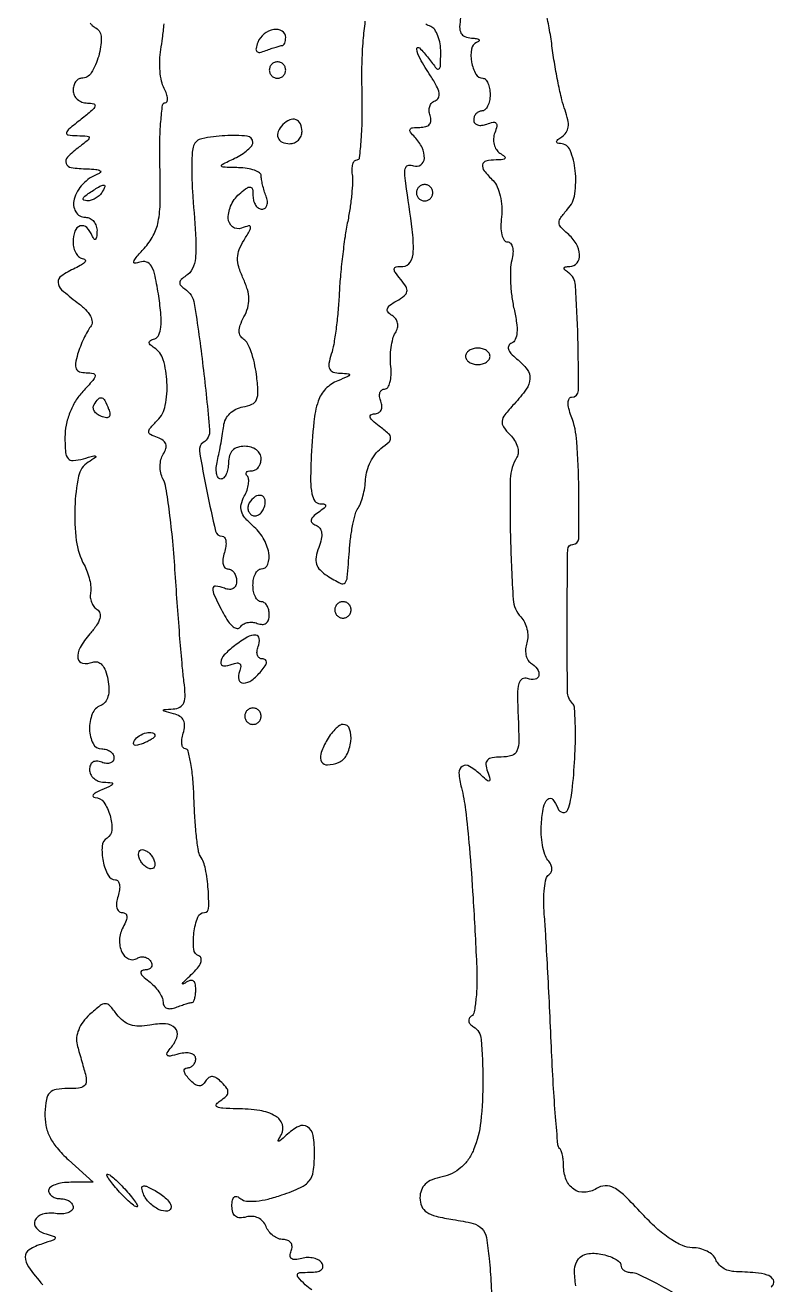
# Model space of a CAD drawing. Extents: x 254 to 922, y 86 to 1093.
# Drawn here: x 279.1 to 370.7, y 473.5 to 627.5 of the extents above; entities that cross this region are included whole.
import ezdxf

# ---------------------------------------------------------------- set-up
doc = ezdxf.new("R2010")
doc.units = 0

msp = doc.modelspace()

# ---------------------------------------------------------------- linework, layer by layer
for points in [[(332.414222, 628.5, 0.035132), (332.280687, 627.28146, 0.128405), (332.446265, 626.528648, 0.180521), (332.915662, 626.098588, 0.085183), (333.730443, 625.921053, -0.024665), (334.350504, 625.862654, -0.145006), (334.644189, 625.727527, -0.446207), (334.646258, 625.557558, -0.088848), (334.356158, 625.373105, 0.262561), (333.725357, 624.573861, 0.081881), (333.739268, 622.989168, 0.082907), (334.259749, 621.506532, 0.273464), (335.116631, 621, -0.2107), (335.454424, 620.851041, -0.081235), (335.74051, 620.4125, -0.061847), (335.935204, 619.765695, -0.042236), (336, 619, -0.048028), (335.926307, 618.234582, -0.068025), (335.70625, 617.5875, -0.088204), (335.381882, 617.151477, -0.191087), (335, 617, 0.109914), (334.618501, 616.91511, 0.099889), (334.29375, 616.674822, 0.095054), (334.075946, 616.315658, 0.089132), (334, 615.893011, 0.171902), (334.13106, 615.523069, 0.149958), (334.473331, 615.292835, 0.105724), (334.994557, 615.249063, 0.059953), (335.611341, 615.404352, -0.038267), (336.372274, 615.63135, -0.267774), (336.727194, 615.517715, -0.247172), (336.824318, 615.142109, -0.033716), (336.577471, 614.34129, 0.077489), (336.425476, 613.634209, 0.077044), (336.495449, 612.912945, 0.081902), (336.771482, 612.284624, 0.107412), (337.21613, 611.845262, -0.028537), (337.774783, 611.444347, -0.365879), (337.819828, 611.209828, -0.249276), (337.574971, 611.05272, -0.018284), (336.75, 611.015313, 0.051), (335.503315, 610.876785, 0.312428), (335.084408, 610.429441, 0.208697), (335.281342, 609.702466, 0.027348), (336.375058, 608.482085, -0.095098), (336.882912, 607.73298, -0.044998), (337.247282, 606.619339, -0.041987), (337.431419, 605.33452, -0.043611), (337.394587, 604.053513, 0.031228), (337.330049, 602.847791, 0.056746), (337.450332, 601.869441, 0.082877), (337.725262, 601.221119, 0.256498), (338.127937, 601, -0.216605), (338.511537, 600.82564, -0.122499), (338.749018, 600.362464, -0.078321), (338.802161, 599.642367, -0.040559), (338.654733, 598.75, 0.05217), (338.496192, 597.629505, 0.020667), (338.503998, 596.072552, 0.020186), (338.651259, 594.378445, 0.023859), (338.930897, 592.794857, -0.019819), (339.244829, 591.097246, -0.053521), (339.289245, 589.873753, -0.086276), (339.086036, 589.053244, -0.190801), (338.634572, 588.607679, 0.16107), (338.284915, 588.300293, 0.213851), (338.239448, 587.884414, 0.11086), (338.555282, 587.349402, 0.033506), (339.25, 586.702579, -0.056331), (340.528776, 585.398308, -0.181455), (340.886445, 584.258167, -0.143523), (340.436834, 582.987616, -0.031212), (338.945383, 581.17175, 0.019034), (337.797359, 579.841394, 0.136949), (337.469229, 579.068942, 0.188422), (337.643938, 578.364147, 0.042509), (338.454574, 577.402569, -0.057704), (338.997457, 576.717497, -0.065632), (339.341584, 575.954624, -0.075647), (339.444488, 575.233175, -0.139644), (339.278195, 574.66938, 0.137009), (338.478233, 572.008004, 0.011222), (338.498575, 564.676847, 0.009831), (338.830584, 557.28409, 0.176534), (339.770676, 555.144628, -0.078236), (340.224275, 554.49191, -0.056752), (340.518037, 553.65557, -0.056601), (340.616819, 552.771862, -0.076541), (340.493266, 551.978785, 0.058849), (340.351087, 551.238576, 0.065071), (340.393139, 550.511207, 0.074087), (340.604234, 549.90602, 0.134224), (340.959323, 549.52514, -0.093599), (341.780773, 548.774736, -0.210655), (341.968096, 547.969896, -0.312822), (341.503986, 547.512717, -0.135299), (340.596208, 547.601455, 0.227825), (339.942732, 547.548015, 0.199994), (339.527137, 546.99724, 0.064337), (339.363046, 545.671429, 0.010429), (339.431255, 543.07007, -0.009529), (339.51714, 540.00531, -0.099251), (339.281803, 538.774299, -0.224992), (338.646704, 538.192723, -0.074845), (337.366431, 538, 0.036368), (336.253863, 537.918969, 0.166016), (335.685176, 537.626913, 0.215269), (335.497426, 537.101604, 0.064475), (335.678563, 536.25, -0.010405), (335.990571, 535.30068, -0.328028), (335.913777, 535.081639, -0.338283), (335.685649, 535.093682, -0.010716), (334.947179, 535.75, 0.0462), (333.504401, 536.859757, 0.285352), (332.609491, 536.866381, 0.280501), (332.19612, 536.063221, 0.045234), (332.492514, 534.25, -0.033811), (332.996908, 531.552336, -0.007762), (333.46771, 526.939946, -0.006572), (333.919219, 520.770365, -0.002993), (334.35504, 512.695757, -0.01525), (334.394541, 510.430654, -0.021949), (334.28041, 508.42885, -0.018725), (334.05844, 506.833971, -0.213531), (333.709978, 506.320757, 0.129359), (333.446166, 506.043155, 0.175846), (333.393426, 505.704543, 0.137141), (333.573638, 505.346408, 0.069722), (333.964666, 505.021838, -0.238855), (334.916634, 503.46319, -0.019331), (335.117925, 498.522077, -0.0259), (334.864717, 493.434632, -0.072924), (333.995603, 489.989386, -0.054979), (333.330718, 488.779652, -0.062317), (332.441517, 487.799662, -0.064133), (331.362428, 487.090565, -0.064058), (330.13846, 486.677692, 0.045749), (328.912424, 486.313388, 0.095468), (328.077335, 485.777386, 0.115185), (327.596608, 485.044364, 0.087999), (327.428571, 484.096996, 0.103327), (327.644433, 483.063597, 0.145716), (328.2478, 482.349056, 0.086983), (329.406345, 481.85015, 0.021001), (331.464286, 481.452003, -0.021636), (333.936114, 480.970524, -0.147913), (334.995156, 480.350952, -0.144064), (335.547558, 479.240472, -0.020177), (335.896555, 476.672864, -0.010272), (336.130096, 473.531335, -0.008747), (336.250283, 470.209636, -0.009007)], [(370.386469, 473.190987, 0.148007), (370.674034, 473.583333, 0.259378), (370.566199, 474.215472, 0.149676), (369.90987, 474.66172, 0.055854), (368.468918, 474.936425, 0.010949), (365.830804, 475.081378, -0.076739), (365.151618, 475.209305, -0.062852), (364.490543, 475.540869, -0.064232), (363.946657, 476.016658, -0.089585), (363.612189, 476.568236, 0.121353), (363.23088, 477.116216, 0.064807), (362.541918, 477.579419, 0.058588), (361.669297, 477.893442, 0.05716), (360.74024, 478, -0.107346), (359.523888, 478.264185, -0.041872), (358.015872, 479.110564, -0.035245), (356.339194, 480.426945, -0.022825), (354.588099, 482.165134, 0.012534), (352.468503, 484.357511, 0.068617), (351.150143, 485.339477, 0.141041), (350.088057, 485.580258, 0.125897), (349.007575, 485.236803, -0.12675), (347.562765, 484.780209, -0.167334), (346.244087, 485.15606, -0.147813), (345.324344, 486.321666, -0.093909), (345, 488.033333, 0.027134), (344.964101, 488.694363, 0.029369), (344.856787, 489.330088, 0.030664), (344.700619, 489.858696, 0.109643), (344.512465, 490.154202, -0.176047), (344.30471, 490.599102, -0.001908), (344.016295, 494.002706, -0.005706), (343.741355, 497.963221, -0.003648), (343.507999, 502.570868, 0.00129), (343.283888, 507.451555, 0.001354), (343.038014, 512.252048, 0.001296), (342.803854, 516.393959, 0.006062), (342.633953, 518.77653, -0.020723), (342.56361, 520.455471, -0.028564), (342.649093, 521.962063, -0.028234), (342.853334, 523.150143, -0.200245), (343.186976, 523.615558, 0.144164), (343.469981, 523.931243, 0.127425), (343.554085, 524.366147, 0.098638), (343.41809, 524.879231, 0.059317), (343.074762, 525.409918, -0.09593), (342.696354, 526.100208, -0.032761), (342.418464, 527.2132, -0.031155), (342.265929, 528.51221, -0.031241), (342.276203, 529.818903, -0.028523), (342.538989, 531.871162, -0.156107), (343.062551, 532.843127, -0.435369), (343.674074, 532.809915, -0.088297), (344.279762, 531.75, 0.277546), (344.915072, 531.229586, 0.361051), (345.531022, 531.605643, 0.055585), (346.044846, 533.918149, 0.013401), (346.36196, 537.834985, 0.00952), (346.445689, 540.230034, 0.013814), (346.420894, 542.345254, 0.009344), (346.319819, 544.084906, 0.179074), (346.096821, 544.569716, -0.19572), (345.479915, 546.033105, -0.003572), (345.434762, 554.624671, -0.002611), (345.496962, 563.371234, -0.410606), (346.133531, 564, 0.40978), (346.845599, 564.701353, 0.006934), (346.853408, 570.739139, 0.013943), (346.617779, 576.559685, 0.073878), (345.936505, 579.667004, -0.028269), (345.635454, 580.61729, -0.066056), (345.547555, 581.356491, -0.120955), (345.668333, 581.821143, -0.275615), (345.968154, 582, 0.411857), (346.802497, 582.827653, 0.008503), (346.744717, 589.280656, 0.009889), (346.451265, 595.692467, 0.230118), (345.572597, 597.234687, -0.032063), (345.145893, 597.569056, -0.275223), (345.076065, 597.790951, -0.304143), (345.237895, 597.941114, -0.036332), (345.75, 597.984687, 0.225874), (346.63782, 598.420739, 0.186634), (346.953492, 599.437837, 0.119071), (346.524526, 600.799879, 0.084182), (345.474772, 602.020938, -0.035501), (344.667182, 602.794214, -0.186801), (344.451003, 603.356933, -0.160151), (344.654473, 603.970583, -0.024453), (345.482349, 604.980496, 0.149069), (346.369664, 606.867207, 0.062568), (346.422594, 609.701729, 0.067925), (345.805673, 612.201644, 0.303758), (344.625, 613.015313, -0.07163), (344.240079, 613.076099, -0.383633), (344.140127, 613.243407, -0.178195), (344.294133, 613.496408, -0.02649), (344.788754, 613.848281, 0.106648), (345.315557, 614.367202, 0.11546), (345.56258, 615.04279, 0.08441), (345.52027, 615.927626, 0.03477), (345.180891, 617.082969, -0.029972), (344.78868, 618.372331, -0.008744), (344.340141, 620.398279, -0.008752), (343.914123, 622.701601, -0.009267), (343.577846, 624.975002, 0.013872), (343.234148, 627.159414, 0.01655), (342.785505, 629.19528, 0.015426)], [(287.102826, 627.733686, 0.08545), (287.341936, 627.468191, 0.025452), (287.788754, 627.151719, -0.25795), (288.444372, 625.953138, -0.068832), (288.125753, 623.721402, -0.068919), (287.213909, 621.662281, -0.259687), (286.024751, 621, 0.144811), (285.633968, 620.884396, 0.099378), (285.301021, 620.559375, 0.083591), (285.076642, 620.073398, 0.066536), (285, 619.5, 0.115458), (285.134316, 618.926085, 0.099097), (285.514063, 618.434093, 0.092097), (286.081682, 618.099813, 0.08416), (286.75, 617.977764, -0.06239), (287.515306, 617.872003, -0.443971), (287.666634, 617.576437, -0.126784), (287.304143, 617.06293, -0.010023), (286, 616, 0.006072), (284.473322, 614.775644, 0.161085), (284.197765, 614.339314, 0.44928), (284.377999, 614.076235, 0.02466), (285.5, 613.990432, -0.010165), (286.737583, 613.931799, -0.343705), (286.943766, 613.747363, -0.274013), (286.836683, 613.45938, -0.00765), (285.75, 612.607954, 0.031352), (284.304832, 611.360787, 0.29635), (284.134666, 610.599523, 0.274726), (284.765896, 610.090865, 0.028347), (286.75, 609.921053, -0.016475), (287.78459, 609.857193, -0.096521), (288.304562, 609.703702, -0.495664), (288.339756, 609.499862, -0.114925), (288, 609.271109, 0.112454), (286.180545, 608.058949, 0.12106), (285.125196, 606.207977, 0.20286), (285.313518, 604.685224, 0.26802), (286.5, 604, -0.117584), (287.065902, 603.865052, -0.105533), (287.536184, 603.485937, -0.097345), (287.837493, 602.918248, -0.084943), (287.921053, 602.25, -0.021021), (287.862835, 601.583427, -0.185333), (287.724694, 601.327933, -0.449116), (287.54862, 601.351958, -0.051902), (287.337719, 601.75, 0.102952), (286.669762, 602.750407, 0.27874), (285.87234, 602.939835, 0.234902), (285.22275, 602.307562, 0.084568), (285, 601, 0.060253), (285.093105, 600.23018, 0.075904), (285.367188, 599.567619, 0.091522), (285.772947, 599.110813, 0.153151), (286.25, 598.93232, -0.236551), (286.486591, 598.79728, -0.337536), (286.471875, 598.565762, -0.080032), (286.038268, 598.203097, -0.021865), (285.25, 597.779505, 0.033136), (283.541565, 596.81123, 0.268566), (283.154068, 596.037261, 0.200109), (283.588852, 595.149855, 0.019027), (285.503816, 593.59441, -0.03299), (286.518159, 592.722419, -0.074448), (287.126828, 591.915308, -0.11528), (287.32209, 591.20417, -0.179604), (287.126205, 590.607061, 0.042367), (286.739811, 590.027126, 0.016327), (286.301075, 589.164262, 0.016028), (285.883731, 588.19261, 0.019045), (285.555001, 587.25, 0.032567), (285.288889, 586.125426, 0.152306), (285.377403, 585.473951, 0.215208), (285.793101, 585.116996, 0.071513), (286.606926, 585, -0.051367), (287.477326, 584.910343, -0.408221), (287.681466, 584.605693, -0.134589), (287.409783, 584.046634, -0.008566), (286.174314, 582.685549, 0.052428), (285.287883, 581.518123, 0.043112), (284.594978, 580.114291, 0.04288), (284.149727, 578.603614, 0.05027), (284, 577.118161, 0.018181), (284.067525, 575.26173, 0.159715), (284.375645, 574.511013, 0.24241), (284.996796, 574.256464, 0.045069), (286.25, 574.480362, -0.003573), (287.528352, 574.820056, -0.224679), (287.75144, 574.777281, -0.521505), (287.748347, 574.637091, -0.006145), (286.840343, 574.048617, 0.205242), (285.665193, 572.342605, 0.039723), (285.210883, 568.540424, 0.041946), (285.391594, 564.465935, 0.091555), (286.34417, 561.5, -0.035342), (286.73466, 560.631913, -0.030924), (287.01951, 559.678153, -0.032191), (287.167875, 558.781832, -0.075774), (287.13301, 558.106479, 0.07812), (287.105617, 557.523017, 0.066169), (287.253206, 556.922923, 0.067967), (287.546237, 556.397854, 0.093387), (287.944646, 556.034211, -0.1919), (288.279814, 555.582192, -0.13898), (288.268824, 554.948801, -0.07791), (287.863903, 554.108502, -0.027482), (287.042198, 553.048655, 0.047831), (285.858158, 551.386124, 0.158291), (285.582424, 550.087976, 0.338883), (286.164979, 549.472785, 0.132155), (287.404361, 549.601673, -0.163107), (288.000675, 549.627355, -0.144766), (288.526049, 549.292191, -0.092703), (288.95035, 548.568895, -0.039211), (289.24873, 547.479183, -0.039497), (289.376782, 546.319037, -0.075121), (289.265564, 545.388716, -0.10061), (288.924832, 544.717087, -0.134389), (288.376395, 544.314195, 0.211625), (287.343295, 543.285004, 0.098682), (287.010236, 541.384334, 0.11112), (287.442641, 539.651826, 0.283466), (288.5, 539, -0.072144), (289.073208, 538.91686, -0.087143), (289.559375, 538.674822, -0.100435), (289.884389, 538.315153, -0.134459), (290, 537.893011, -0.158089), (289.878743, 537.519085, -0.151946), (289.559375, 537.280284, -0.112257), (289.073899, 537.22328, -0.06502), (288.5, 537.361626, 0.075244), (287.885039, 537.496694, 0.151899), (287.407358, 537.382077, 0.166113), (287.106211, 537.027855, 0.094119), (287, 536.468615, 0.116892), (287.134084, 535.902915, 0.096306), (287.514063, 535.410759, 0.088922), (288.081584, 535.067537, 0.081782), (288.75, 534.929715, -0.011173), (289.721577, 534.868926, -0.467319), (289.827495, 534.717909, -0.223503), (289.652006, 534.510599, -0.005675), (288.5, 534, 0.021668), (287.800937, 533.663014, 0.089509), (287.434892, 533.372382, 0.39163), (287.439734, 533.181421, 0.187023), (287.682612, 533.070285, -0.230234), (288.742173, 532.474903, -0.080365), (289.517101, 530.853687, -0.081838), (289.733006, 529.095511, -0.248987), (289.144612, 528.089375, 0.241315), (288.548957, 527.10384, 0.067987), (288.670537, 525.255823, 0.069922), (289.275778, 523.550681, 0.279479), (290.184019, 523, -0.242691), (290.494585, 522.839822, -0.115953), (290.669025, 522.4125, -0.074337), (290.674384, 521.766432, -0.041831), (290.5, 521, 0.043621), (290.320397, 520.197381, 0.090931), (290.351295, 519.559555, 0.14475), (290.58098, 519.155851, 0.193881), (290.967796, 519, -0.147921), (291.381395, 518.874903, -0.230844), (291.565814, 518.559882, -0.11336), (291.483316, 518.013525, -0.028952), (291.104959, 517.196118, 0.109589), (290.677111, 515.66857, 0.120012), (290.95845, 514.157666, 0.181519), (291.786558, 513.32409, 0.250856), (292.819098, 513.388197, -0.096449), (293.264966, 513.55667, -0.097299), (293.740018, 513.544782, -0.09853), (294.17053, 513.35488, -0.101689), (294.489919, 513.016312, -0.108179), (294.626886, 512.626703, -0.176463), (294.549001, 512.289199, -0.159045), (294.261557, 512.057123, -0.085075), (293.809017, 511.968197, 0.109415), (293.37255, 511.860343, 0.371867), (293.267575, 511.611038, 0.13099), (293.529448, 511.206055, 0.021753), (294.25, 510.607954, -0.040879), (294.919579, 510.007509, -0.040319), (295.485937, 509.303512, -0.043315), (295.87691, 508.60504, -0.106329), (296, 508.032769, 0.13383), (296.121353, 507.587504, 0.165049), (296.445469, 507.308078, 0.125073), (296.952161, 507.239006, 0.063344), (297.581787, 507.393011, -0.008099), (298.218074, 507.625425, -0.009838), (298.821775, 507.821697, -0.008575), (299.333672, 507.967516, -0.065182), (299.581787, 508, 0.291843), (299.743546, 508.103206, 0.045705), (299.87715, 508.476593, 0.038751), (299.969712, 509.000686, 0.024342), (300, 509.622445, 0.053239), (299.927083, 510.305313, 0.211524), (299.684561, 510.638176, 0.223659), (299.286334, 510.671771, 0.059114), (298.70287, 510.372445, -0.075915), (298.435106, 510.246205, -0.71869), (298.388116, 510.312939, -0.040896), (298.730084, 510.707134, -0.006913), (299.45287, 511.395007, 0.031428), (300.205515, 512.185095, 0.07692), (300.620521, 512.870021, 0.151935), (300.665709, 513.372688, 0.260567), (300.395341, 513.679893, -0.29169), (299.749193, 514.505821, -0.05561), (299.7789, 516.504499, -0.056447), (300.246437, 518.425487, -0.314625), (301.069069, 519, 0.406823), (301.579914, 519.498082, 0.024763), (301.523138, 521.842104, 0.03078), (301.187364, 524.309162, 0.089428), (300.55907, 525.904423, -0.102318), (300.316806, 526.568834, -0.008868), (300.085635, 528.365167, -0.011379), (299.894984, 530.538578, -0.008592), (299.781053, 532.932507, 0.013387), (299.647987, 535.258563, 0.021867), (299.396552, 537.217674, 0.017553), (299.080611, 538.72605, 0.345102), (298.73097, 539, -0.254344), (298.450177, 539.152716, -0.110826), (298.29842, 539.563609, -0.070651), (298.303392, 540.183304, -0.039581), (298.474187, 540.918669, 0.060338), (298.643063, 541.812168, 0.132458), (298.507885, 542.489061, 0.14177), (298.060259, 542.977177, 0.073347), (297.291574, 543.302668, -0.002291), (296.131861, 543.609562, -0.316695), (296.044793, 543.714178, -0.415207), (296.12067, 543.803104, -0.002729), (297.244556, 543.883999, 0.104045), (298.073516, 544.116761, 0.181095), (298.544543, 544.641609, 0.103646), (298.70406, 545.590527, 0.022659), (298.562128, 547.25, -0.010448), (298.358241, 549.100519, -0.001998), (298.071662, 552.470138, -0.002129), (297.769584, 556.406541, -0.001958), (297.492051, 560.456852, 0.006943), (297.183368, 564.386833, 0.009162), (296.786798, 567.958007, 0.006986), (296.360616, 570.920303, 0.08383), (295.994255, 572.010734, -0.06998), (295.728094, 572.736135, -0.056238), (295.645383, 573.564032, -0.057063), (295.748877, 574.375946, -0.078357), (296.033153, 575.053643, 0.065782), (296.339678, 575.736004, 0.157207), (296.328132, 576.284751, 0.158921), (295.998892, 576.719554, 0.067632), (295.340867, 577.055821, -0.033247), (294.473075, 577.426651, -0.279739), (294.25817, 577.773306, -0.185659), (294.429078, 578.230525, -0.015137), (295.320874, 579.178017, 0.150291), (296.278804, 580.986786, 0.058745), (296.482438, 583.836212, 0.059188), (296.026305, 586.588263, 0.185778), (294.912166, 588.054285, -0.037452), (294.418713, 588.412893, -0.236665), (294.300566, 588.690243, -0.258892), (294.455673, 588.932907, -0.043441), (294.980908, 589.160303, 0.212811), (295.489993, 589.626185, 0.07914), (295.737781, 590.587124, 0.046209), (295.740897, 592.099247, 0.01464), (295.471525, 594.341321, 0.013195), (295.03482, 596.807819, 0.076871), (294.577483, 598.041258, 0.193077), (293.971691, 598.531967, 0.167998), (293.15099, 598.504446, -0.076177), (292.568323, 598.377604, -0.52623), (292.418123, 598.569441, -0.100659), (292.71457, 599.105438, -0.010304), (293.682231, 600.194479, 0.063397), (294.799506, 601.75806, 0.075858), (295.406596, 603.461371, 0.044851), (295.654372, 605.898689, 0.009089), (295.626051, 610.25, -0.009897), (295.611511, 613.221509, -0.016442), (295.731145, 615.723438, -0.010376), (295.934145, 617.718313, -0.378869), (296.252531, 618, 0.287695), (296.48488, 618.145755, 0.129307), (296.556894, 618.514063, 0.071181), (296.438808, 619.078548, 0.035065), (296.140209, 619.75, -0.069915), (295.819067, 620.632674, -0.030588), (295.634785, 621.867188, -0.029527), (295.59683, 623.222972, -0.034815), (295.725798, 624.5, 0.011683), (295.932916, 625.8999, 0.006155), (296.128006, 627.646875, 0.006119)], [(320.700733, 627.967688, 0.010967), (320.452146, 625.636245, 0.016057), (320.302272, 622.766518, 0.010716), (320.306756, 619.475254, -0.008991), (320.32239, 616.225059, -0.014951), (320.204457, 613.488704, -0.008656), (320.004882, 611.284178, -0.383324), (319.687142, 610.999194, 0.221824), (319.397235, 610.864271, 0.098294), (319.189106, 610.485701, 0.069683), (319.093433, 609.920111, 0.043852), (319.133163, 609.25, -0.047616), (319.181456, 608.316834, -0.012891), (319.078978, 606.839063, -0.012927), (318.875011, 605.159772, -0.013082), (318.58517, 603.5, 0.013854), (318.258329, 601.611155, 0.006924), (317.944438, 599.20625, 0.006868), (317.688021, 596.706102, 0.010062), (317.537012, 594.5, -0.010678), (317.392113, 592.420701, -0.010063), (317.1565, 590.307812, -0.010076), (316.872397, 588.444788, -0.03409), (316.580476, 587.25, 0.033006), (316.299284, 586.109834, 0.156359), (316.388285, 585.451596, 0.210701), (316.819202, 585.080562, 0.065261), (317.682612, 584.936614, -0.01034), (318.693722, 584.880396, -0.484638), (318.793981, 584.731305, -0.217261), (318.608642, 584.527684, -0.005125), (317.388452, 584.020054, 0.104629), (315.890778, 583.011863, 0.111938), (314.973694, 581.505453, 0.058071), (314.442056, 578.985161, 0.010761), (314.108334, 574.25, 0.013141), (314.051975, 571.752136, 0.049118), (314.211524, 570.191491, 0.097907), (314.580614, 569.306764, 0.247053), (315.175861, 568.984687, -0.044347), (315.750291, 568.926936, -0.406372), (315.880831, 568.740156, -0.184454), (315.708883, 568.444519, -0.015913), (315, 567.908556, 0.031708), (314.347273, 567.381859, 0.160706), (314.122141, 566.979155, 0.265642), (314.235784, 566.645428, 0.084006), (314.699913, 566.357231, -0.137489), (315.166738, 565.993937, -0.128561), (315.391703, 565.4315, -0.086787), (315.353597, 564.644264, -0.035469), (315.043822, 563.615262, 0.046094), (314.720994, 562.454214, 0.11862), (314.770332, 561.590479, 0.125643), (315.202758, 560.874242, 0.054906), (316.08034, 560.1819, 0.016472), (317.732701, 559.224142, 0.345622), (318.258635, 559.316141, 0.163143), (318.539297, 559.96428, 0.004132), (318.788418, 563.195293, -0.015419), (318.956419, 564.877775, -0.017831), (319.222608, 566.466399, -0.017107), (319.539531, 567.78494, -0.092479), (319.861498, 568.443828, 0.071508), (320.17264, 569.018567, 0.02495), (320.454484, 569.918448, 0.024185), (320.669983, 570.953472, 0.025929), (320.778308, 571.980677, -0.058243), (320.956878, 573.023607, -0.044087), (321.381558, 574.105519, -0.045066), (321.97186, 575.063515, -0.074417), (322.646357, 575.730677, 0.024284), (323.643989, 576.53731, 0.233388), (323.842587, 577.029188, 0.197462), (323.587776, 577.537424, 0.017149), (322.44113, 578.468197, -0.020996), (321.647724, 579.122417, -0.117513), (321.336604, 579.572036, -0.365703), (321.429931, 579.844653, -0.129807), (321.856989, 579.968197, 0.113011), (322.350388, 580.093394, 0.15767), (322.669807, 580.413408, 0.135432), (322.770033, 580.90163, 0.075055), (322.638374, 581.5, -0.060837), (322.494902, 582.074119, -0.106909), (322.538523, 582.559375, -0.150415), (322.757172, 582.878117, -0.169329), (323.106751, 583, 0.251807), (323.484871, 583.203318, 0.079175), (323.75931, 583.807989, 0.057353), (323.896802, 584.696863, 0.035864), (323.862212, 585.750601, -0.031256), (323.813736, 586.903579, -0.028297), (323.905568, 588.093066, -0.029414), (324.111325, 589.149039, -0.075725), (324.414961, 589.862404, 0.076855), (324.67411, 590.475067, 0.109246), (324.691273, 591.064116, 0.115256), (324.460834, 591.582915, 0.092695), (324.008138, 591.994971, -0.07889), (323.518317, 592.416862, -0.258733), (323.438047, 592.821243, -0.159085), (323.750136, 593.252957, -0.029792), (324.582785, 593.786391, 0.035604), (325.51319, 594.397804, 0.184644), (325.83049, 594.911796, 0.186044), (325.722743, 595.503925, 0.036228), (325.080317, 596.403223, -0.016266), (324.38629, 597.297106, -0.201306), (324.290061, 597.707415, -0.326404), (324.530416, 597.941815, -0.035479), (325.349384, 598, 0.267454), (326.231497, 598.508202, 0.123508), (326.609834, 599.825519, 0.040512), (326.483962, 602.497414, 0.005248), (325.694057, 608.162146, -0.023842), (325.567074, 609.410537, -0.118594), (325.694012, 610.098764, -0.258422), (326.056185, 610.372117, -0.127476), (326.647157, 610.305157, 0.247196), (327.525965, 610.409578, 0.235238), (327.963548, 611.199681, 0.122618), (327.692071, 612.536772, 0.085474), (326.8, 613.8, -0.031302), (326.258848, 614.413508, -0.289864), (326.226456, 614.75, -0.255053), (326.522954, 614.954173, -0.025902), (327.406989, 615, 0.061774), (328.143146, 615.091299, 0.15244), (328.602294, 615.372383, 0.18059), (328.774449, 615.827563, 0.092932), (328.663166, 616.435392, -0.079449), (328.541315, 617.013192, -0.094647), (328.618624, 617.563961, -0.105872), (328.880507, 618.001697, -0.125387), (329.285014, 618.261671, 0.20033), (329.687852, 618.61298, 0.161319), (329.767757, 619.187002, 0.077875), (329.463847, 620.054394, 0.021903), (328.728836, 621.291096, -0.015264), (327.432931, 623.407077, -0.099918), (327.04343, 624.583169, -0.714724), (327.350415, 624.731594, -0.03314), (328.468197, 623.44113, 0.0083), (329.429599, 622.21296, 0.348276), (329.735437, 622.144645, 0.277619), (329.925779, 622.436006, 0.006289), (329.968197, 624.166667, 0.043878), (329.887908, 625.224238, 0.05087), (329.62347, 626.198163, 0.058171), (329.22725, 626.953707, 0.148085), (328.75, 627.337719, -0.011238), (328.132025, 627.603379, -0.279065)], [(314.209728, 472.854382, -0.071541), (313.386703, 473.47044, -0.014129), (312.520359, 474.387179, -0.283016), (312.455355, 474.75, -0.292246), (312.749333, 474.963362, -0.014791), (313.987588, 475, 0.042439), (314.815502, 475.070399, 0.11826), (315.347989, 475.298727, 0.211476), (315.547295, 475.652147, 0.164007), (315.446158, 476.087118, 0.123793), (315.05444, 476.467632, 0.070758), (314.439276, 476.715677, 0.063619), (313.705011, 476.80044, 0.060986), (312.961959, 476.700303, -0.039652), (312.164964, 476.558141, -0.181123), (311.718104, 476.677545, -0.258493), (311.553663, 477.021986, -0.076628), (311.681807, 477.613185, 0.093641), (311.781218, 478.160522, 0.151706), (311.638914, 478.607559, 0.150322), (311.267028, 478.898025, 0.091422), (310.713978, 479, -0.09622), (310.094276, 479.12037, -0.066859), (309.47273, 479.473952, -0.064376), (308.943632, 479.996651, -0.074261), (308.594837, 480.613454, 0.093908), (308.219767, 481.220194, 0.095776), (307.651011, 481.642672, 0.0931), (306.951526, 481.830434, 0.083282), (306.202134, 481.76311, -0.065871), (305.411057, 481.664329, -0.160489), (304.860995, 481.850032, -0.163884), (304.536193, 482.3227, -0.069407), (304.428571, 483.09426, -0.041464), (304.489663, 483.829686, -0.179892), (304.704178, 484.20284, -0.268401), (305.04476, 484.260828, -0.084431), (305.509565, 483.992062, 0.153502), (306.202686, 483.708691, 0.043907), (307.377725, 483.713725, 0.03689), (308.857801, 483.961379, 0.023036), (310.545279, 484.45687, 0.022264), (312.826958, 485.358128, 0.118625), (313.880732, 486.170668, 0.13556), (314.377395, 487.31867, 0.03248), (314.532188, 489.409412, 0.041545), (314.360963, 491.716609, 0.208297), (313.680072, 492.78396, 0.276135), (312.593321, 492.842041, 0.065776), (311.053296, 491.75, -0.004167), (310.302455, 491.064634, -0.23535), (310.125595, 491.015835, -0.50404), (310.074524, 491.123205, -0.006881), (310.481411, 491.861803, 0.216284), (310.593784, 493.089438, 0.180964), (309.75084, 494.105012, 0.092611), (307.830755, 494.774017, 0.035471), (305, 495, -0.011015), (303.319148, 495.051752, -0.099984), (302.612051, 495.233897, -0.463566), (302.533647, 495.539401, -0.097831), (302.991641, 495.973672, 0.042536), (303.709227, 496.517822, 0.188088), (303.94269, 496.983001, 0.18215), (303.80313, 497.493156, 0.039525), (303.2, 498.2, 0.039867), (302.556122, 498.748642, 0.138294), (302.047269, 498.935062, 0.188348), (301.611857, 498.802274, 0.085936), (301.208359, 498.352305, -0.093824), (300.80628, 497.917795, -0.193786), (300.365814, 497.803344, -0.135483), (299.851566, 498.019514, -0.038874), (299.210573, 498.610665, -0.03513), (298.765176, 499.163833, -0.10782), (298.582067, 499.605712, -0.247291), (298.669071, 499.880326, -0.197282), (298.960573, 500, 0.106602), (299.357154, 500.085525, 0.099422), (299.694668, 500.32801, 0.095996), (299.920934, 500.690358, 0.091956), (300, 501.116631, 0.198766), (299.838179, 501.507613, 0.12864), (299.409871, 501.758616, 0.085781), (298.748916, 501.826982, 0.04696), (297.942849, 501.695306, -0.013585), (296.855113, 501.442215, -0.240604), (296.518013, 501.535798, -0.372945), (296.486048, 501.815386, -0.023161), (297.028939, 502.534869, 0.102525), (297.73061, 503.85549, 0.272756), (297.477869, 504.851508, 0.189285), (296.317744, 505.36346, 0.057645), (294.367545, 505.219431, -0.046774), (293.079165, 505.09614, -0.079255), (292.011098, 505.264404, -0.087343), (291.119861, 505.738267, -0.069236), (290.359582, 506.52292, 0.025756), (289.49198, 507.589527, 0.213868), (288.934957, 507.834971, 0.168884), (288.304379, 507.61123, 0.014999), (287.001767, 506.5016, 0.051398), (286.221518, 505.634154, 0.059584), (285.678856, 504.665812, 0.066341), (285.422195, 503.698195, 0.100427), (285.485864, 502.832219, -0.000063), (285.718973, 502.001088, -0.000038), (285.996014, 501.012559, -0.000038), (286.271757, 500.028089, -0.000065), (286.500566, 499.210535, -0.07393), (286.611218, 498.331127, -0.219719), (286.350699, 497.798612, -0.146366), (285.673274, 497.518111, -0.029207), (284.350792, 497.460535, 0.043075), (282.927857, 497.35904, 0.165509), (282.154027, 496.950901, 0.146798), (281.736961, 496.121424, 0.031596), (281.556489, 494.505236, 0.059007), (281.664693, 492.958521, 0.069009), (282.134969, 491.565224, 0.059933), (283.030991, 490.206637, 0.031982), (284.429125, 488.755236), (287.445723, 486), (284.722861, 486, 0.034927), (283.679968, 485.92706, 0.053129), (282.79984, 485.70625, 0.069312), (282.195296, 485.383505, 0.239959), (282, 485, 0.148195), (282.115568, 484.618646, 0.098894), (282.440625, 484.29375, 0.082425), (282.926543, 484.074694, 0.064853), (283.5, 484, -0.069132), (284.073309, 483.920351, -0.085298), (284.559375, 483.687785, -0.099967), (284.884373, 483.34245, -0.139851), (285, 482.937142, -0.210415), (284.832359, 482.55642, -0.102006), (284.366368, 482.2784, -0.073124), (283.668838, 482.145238, -0.046705), (282.842953, 482.187142, 0.100661), (281.245551, 482.096617, 0.224285), (280.334923, 481.331902, 0.313509), (280.50569, 480.375014, 0.132712), (281.694661, 479.689979, -0.015466), (282.692129, 479.392591, -0.424212), (282.799161, 479.169715, -0.222414), (282.556832, 478.930757, -0.007482), (281.25, 478.489366, 0.05818), (279.626208, 477.750564, 0.264193), (279.136829, 476.877705, 0.157441), (279.53826, 475.657809, 0.020038), (281.278102, 473.463076, 0.044221)], [(346.513276, 473.346452, -0.057891), (346.343619, 475.326238, -0.159543), (346.813509, 476.627283, -0.189949), (347.890408, 477.261684, -0.086672), (349.5501, 477.235174, -0.032795), (350.488196, 476.991186, -0.046076), (351.280342, 476.644912, -0.055134), (351.832462, 476.255439, -0.214787), (352, 475.883423, 0.139324), (352.096173, 475.544982, 0.098179), (352.367188, 475.253755, 0.084013), (352.772236, 475.054097, 0.068778), (353.25, 474.980424, -0.10649), (354.030445, 474.799466, -0.007605), (356.042188, 473.814676, -0.010426), (358.419168, 472.54288, -0.007675)]]:
    msp.add_lwpolyline(points, format="xyb")
for points in [[(307.595648, 625.388659, 0.038064), (307.372224, 624.640817, 0.251847), (307.476069, 624.278601, 0.257249), (307.832778, 624.170373, 0.039372), (308.570447, 624.388659, -0.008043), (309.211077, 624.622741, -0.009791), (309.818443, 624.820419, -0.00851), (310.333294, 624.967382, -0.065351), (310.581787, 625, 0.219396), (310.741827, 625.073776, 0.077854), (310.87715, 625.29375, 0.059196), (310.969379, 625.617099, 0.039921), (311, 626, 0.262945), (310.562411, 626.774561, 0.181964), (309.549586, 626.961279, 0.12408), (308.352082, 626.419914, 0.134021)], [(309, 622, 0.099038), (309.076342, 621.618362, 0.097945), (309.29375, 621.29375, 0.097945), (309.618362, 621.076342, 0.099038), (310, 621, 0.099038), (310.381638, 621.076342, 0.097945), (310.70625, 621.29375, 0.097945), (310.923658, 621.618362, 0.099038), (311, 622, 0.099038), (310.923658, 622.381638, 0.097945), (310.70625, 622.70625, 0.097945), (310.381638, 622.923658, 0.099038), (310, 623, 0.099038), (309.618362, 622.923658, 0.097945), (309.29375, 622.70625, 0.097945), (309.076342, 622.381638, 0.099038)], [(310.666667, 615.333333, 0.091649), (310.095775, 614.503522, 0.193059), (310.066255, 613.735179, 0.206496), (310.569797, 613.19498, 0.103678), (311.5, 613, 0.099038), (312.072457, 613.114514, 0.097945), (312.559375, 613.440625, 0.097945), (312.885486, 613.927543, 0.099038), (313, 614.5, 0.103678), (312.80502, 615.430203, 0.206496), (312.264821, 615.933745, 0.193059), (311.496478, 615.904225, 0.091649)], [(299.741868, 612.75, 0.075492), (299.578542, 611.985327, 0.011096), (299.518945, 610.398438, 0.012314), (299.536509, 608.505981, 0.010298), (299.645946, 606.5, -0.004038), (299.995372, 601.294002, -0.036587), (299.963035, 599.016593, -0.095084), (299.596296, 597.726355, -0.133444), (298.800095, 596.839977, 0.043346), (298.230379, 596.397582, 0.186455), (298.045023, 596.018928, 0.215172), (298.174414, 595.650023, 0.058468), (298.661756, 595.245521, -0.21298), (299.826654, 593.44849, -0.009069), (300.886885, 585.775499, -0.007955), (301.69259, 578.000571, -0.283399), (300.91276, 576.446035, 0.304333), (300.446941, 575.420686, 0.008927), (301.351554, 570.513058, 0.008649), (302.429114, 565.63557, 0.347019), (303.234594, 565, -0.254906), (303.526456, 564.840865, -0.110572), (303.683882, 564.4125, -0.070477), (303.678204, 563.766542, -0.039476), (303.5, 563, 0.043987), (303.323992, 562.210739, 0.086344), (303.350135, 561.569758, 0.136392), (303.566615, 561.158106, 0.20676), (303.932612, 561, -0.136467), (304.339649, 560.886797, -0.100282), (304.686455, 560.568594, -0.086457), (304.919901, 560.092637, -0.070998), (305, 559.531385, -0.094119), (304.893789, 558.972145, -0.166113), (304.592642, 558.617923, -0.151899), (304.114961, 558.503306, -0.075244), (303.5, 558.638374, 0.055398), (302.43517, 558.916773, 0.447158), (302.091528, 558.629709, 0.121118), (302.266196, 557.798708, 0.007586), (303.394956, 555.539834, 0.032668), (303.977138, 554.577121, 0.069415), (304.568019, 553.940064, 0.132955), (305.067889, 553.716826, 0.301923), (305.426981, 553.881853, -0.118702), (305.781265, 554.23298, -0.081704), (306.308129, 554.444381, -0.074582), (306.923212, 554.487287, -0.071914), (307.532025, 554.349337, 0.082466), (308.142876, 554.224336, 0.165315), (308.609262, 554.363703, 0.161658), (308.900823, 554.761739, 0.078074), (309, 555.393011, 0.060338), (308.92557, 556.007542, 0.07906), (308.70625, 556.527947, 0.097154), (308.381408, 556.876403, 0.157984), (308, 557, -0.191087), (307.618118, 557.151477, -0.088204), (307.29375, 557.5875, -0.068025), (307.073693, 558.234582, -0.048028), (307, 559, -0.048028), (307.073693, 559.765418, -0.068025), (307.29375, 560.4125, -0.088204), (307.618118, 560.848523, -0.191087), (308, 561, 0.314873), (308.820513, 561.573582, 0.136448), (308.931686, 562.970874, 0.086225), (308.241961, 564.782104, 0.081888), (306.97228, 566.291706, -0.037781), (306.022613, 567.23801, -0.10816), (305.581509, 568.05286, -0.128881), (305.561163, 568.888858, -0.064936), (305.937097, 569.882464, 0.038124), (306.270483, 570.638769, 0.048726), (306.452577, 571.377752, 0.057139), (306.47117, 571.995928, 0.177147), (306.29815, 572.368517, -0.121201), (306.153061, 572.608287, -0.256938), (306.194873, 572.814502, -0.163966), (306.42922, 572.955843, -0.054473), (306.833333, 573, 0.127718), (307.278257, 573.115534, 0.100747), (307.657292, 573.440625, 0.089419), (307.912123, 573.926925, 0.076226), (308, 574.5, 0.130775), (307.846791, 575.075754, 0.10214), (307.416667, 575.5625, 0.08892), (306.769411, 575.888136, 0.072314), (306, 576, 0.072254), (305.126841, 575.873159, 0.124864), (304.5, 575.5, 0.124864), (304.126841, 574.873159, 0.072254), (304, 574, -0.04517), (303.930698, 573.234444, -0.065057), (303.723116, 572.5875, -0.08502), (303.41758, 572.150391, -0.200398), (303.057418, 572, -0.255951), (302.739328, 572.174245, -0.097334), (302.54806, 572.660938, -0.065128), (302.511448, 573.387815, -0.038151), (302.64706, 574.25, 0.008001), (302.868306, 575.256997, 0.005206), (303.093064, 576.426562, 0.005235), (303.288588, 577.572648, 0.009928), (303.417994, 578.5, -0.087759), (303.665837, 579.318982, -0.081658), (304.183841, 580.026631, -0.079731), (304.913746, 580.544232, -0.077959), (305.774587, 580.812505, 0.071333), (306.871901, 581.138673, 0.188091), (307.431589, 581.718636, 0.112731), (307.609236, 582.745796, 0.018522), (307.426336, 584.765787, 0.024813), (307.168314, 586.208671, 0.029641), (306.778896, 587.533764, 0.030673), (306.325515, 588.587191, 0.138238), (305.876856, 589.076107, -0.121126), (305.451956, 589.508945, -0.136847), (305.300881, 590.069934, -0.089928), (305.442795, 590.814605, -0.030937), (305.901354, 591.815679, 0.053094), (306.357203, 592.939618, 0.074784), (306.497105, 594.010295, 0.067363), (306.31937, 595.156165, 0.034794), (305.810325, 596.516946, -0.032479), (305.272924, 597.933529, -0.079601), (305.119199, 599.034024, -0.088128), (305.322438, 600.058292, -0.046675), (305.904745, 601.21908, 0.00844), (306.627934, 602.421809, 0.184884), (306.69173, 602.820043, 0.431744), (306.46379, 602.959438, 0.025039), (305.599019, 602.676371, -0.26337), (304.510531, 602.839361, -0.224727), (303.98358, 603.889691, -0.122823), (304.36187, 605.569342, -0.103398), (305.5, 607, -0.020633), (306.310961, 607.618371, -0.217533), (306.71069, 607.691858, -0.304492), (306.942264, 607.434686, -0.035496), (307, 606.622445, 0.066447), (307.082787, 606.002237, 0.08353), (307.325178, 605.476593, 0.099354), (307.684844, 605.125039, 0.144987), (308.106989, 605, 0.168247), (308.477976, 605.128472, 0.150596), (308.710497, 605.46465, 0.107411), (308.757791, 605.976385, 0.061217), (308.606989, 606.581787, -0.016969), (308.374624, 607.254744, -0.015089), (308.178303, 607.96865, -0.015326), (308.040803, 608.621647, -0.04425), (308, 609.081787, 0.250448), (307.808857, 609.439454, 0.061317), (307.192187, 609.750156, 0.048319), (306.303422, 609.974891, 0.031636), (305.25, 610.06768, -0.002965), (303.370094, 610.125103, -0.288934), (303.158723, 610.269405, -0.397891), (303.232944, 610.473914, -0.003977), (304.75, 611.220495, 0.02844), (305.611401, 611.69808, 0.036638), (306.339063, 612.235731, 0.03992), (306.854547, 612.755341, 0.177225), (307, 613.152814, 0.386531), (306.301114, 613.921792, 0.037736), (303.566562, 613.976474, 0.036556), (300.754964, 613.613124, 0.257493)], [(288.5, 607, -0.075854), (288.175433, 606.618541, -0.054031), (287.713662, 606.298248, -0.053889), (287.192374, 606.083483, -0.074131), (286.690983, 606.015313, -0.102799), (286.327599, 606.095709, -0.37991), (286.239151, 606.292684, -0.147021), (286.445888, 606.597454, -0.027275), (287, 607, -0.008108), (288.281145, 607.798791, -0.136158), (288.758161, 607.931144, -0.541951), (288.886554, 607.734105, -0.034464)], [(327, 607, 0.099038), (327.076342, 606.618362, 0.097945), (327.29375, 606.29375, 0.097945), (327.618362, 606.076342, 0.099038), (328, 606, 0.099038), (328.381638, 606.076342, 0.097945), (328.70625, 606.29375, 0.097945), (328.923658, 606.618362, 0.099038), (329, 607, 0.099038), (328.923658, 607.381638, 0.097945), (328.70625, 607.70625, 0.097945), (328.381638, 607.923658, 0.099038), (328, 608, 0.099038), (327.618362, 607.923658, 0.097945), (327.29375, 607.70625, 0.097945), (327.076342, 607.381638, 0.099038)], [(333, 587, 0.148195), (333.115568, 586.618646, 0.098894), (333.440625, 586.29375, 0.082425), (333.926543, 586.074694, 0.064853), (334.5, 586, 0.064853), (335.073457, 586.074694, 0.082425), (335.559375, 586.29375, 0.098894), (335.884432, 586.618646, 0.148195), (336, 587, 0.148195), (335.884432, 587.381354, 0.098894), (335.559375, 587.70625, 0.082425), (335.073457, 587.925306, 0.064853), (334.5, 588, 0.064853), (333.926543, 587.925306, 0.082425), (333.440625, 587.70625, 0.098894), (333.115568, 587.381354, 0.148195)], [(289.342084, 580.550928, -0.051608), (289.506823, 579.939743, -0.239714), (289.398585, 579.602299, -0.241428), (289.063039, 579.492566, -0.052218), (288.454816, 579.655712, -0.066562), (287.944192, 579.934228, -0.097234), (287.597989, 580.309843, -0.122934), (287.468225, 580.720344, -0.155001), (287.564761, 581.104785, -0.044472), (288.093353, 581.811106, -0.293393), (288.499105, 581.922826, -0.204288), (288.881688, 581.597219, -0.024065)], [(306.542705, 569.069098, 0.09691), (306.392636, 568.670838, 0.097419), (306.40414, 568.246164, 0.09843), (306.575024, 567.860961, 0.101208), (306.878903, 567.574842, 0.157716), (307.271104, 567.478565, 0.122565), (307.691106, 567.61591, 0.09613), (308.076686, 567.976296, 0.065363), (308.36383, 568.505744, 0.124688), (308.475758, 569.447359, 0.293249), (308.039042, 569.965546, 0.232893), (307.270687, 569.843423, 0.100833)], [(317, 556, 0.099038), (317.076342, 555.618362, 0.097945), (317.29375, 555.29375, 0.097945), (317.618362, 555.076342, 0.099038), (318, 555, 0.099038), (318.381638, 555.076342, 0.097945), (318.70625, 555.29375, 0.097945), (318.923658, 555.618362, 0.099038), (319, 556, 0.099038), (318.923658, 556.381638, 0.097945), (318.70625, 556.70625, 0.097945), (318.381638, 556.923658, 0.099038), (318, 557, 0.099038), (317.618362, 556.923658, 0.097945), (317.29375, 556.70625, 0.097945), (317.076342, 556.381638, 0.099038)], [(304.75, 551.607954, 0.038557), (303.488993, 550.487648, 0.160175), (303.052406, 549.583122, 0.444287), (303.40721, 549.165414, 0.099544), (304.449072, 549.342084, -0.051615), (305.061182, 549.507063, -0.240886), (305.398145, 549.398145, -0.240886), (305.507063, 549.061182, -0.051615), (305.342084, 548.449072, 0.146815), (305.268218, 547.464202, 0.357473), (305.801502, 547.043892, 0.157714), (306.852663, 547.406304, 0.058369), (308, 548.5, 0.02759), (308.491924, 549.164083, 0.12063), (308.65475, 549.62105, 0.281709), (308.525786, 549.890092, 0.144652), (308.15383, 550, -0.160814), (307.786066, 550.121423, -0.151648), (307.552352, 550.440625, -0.110935), (307.498725, 550.926045, -0.063955), (307.638374, 551.5, 0.114312), (307.776879, 552.491669, 0.377709), (307.336651, 552.909788, 0.142819), (306.309634, 552.651524, 0.029815)], [(306, 543, 0.099038), (306.076342, 542.618362, 0.097945), (306.29375, 542.29375, 0.097945), (306.618362, 542.076342, 0.099038), (307, 542, 0.099038), (307.381638, 542.076342, 0.097945), (307.70625, 542.29375, 0.097945), (307.923658, 542.618362, 0.099038), (308, 543, 0.099038), (307.923658, 543.381638, 0.097945), (307.70625, 543.70625, 0.097945), (307.381638, 543.923658, 0.099038), (307, 544, 0.099038), (306.618362, 543.923658, 0.097945), (306.29375, 543.70625, 0.097945), (306.076342, 543.381638, 0.099038)], [(295, 540.606989, -0.2252), (294.911231, 540.419896, -0.029412), (294.544118, 540.154486, -0.029555), (294.042538, 539.875192, -0.020646), (293.448062, 539.618443, -0.036408), (292.868281, 539.443138, -0.155351), (292.512472, 539.474315, -0.32948), (292.393111, 539.674071, -0.1144), (292.507079, 540.011454, -0.115814), (293.098109, 540.603931, -0.080554), (293.973761, 540.969265, -0.115534), (294.708846, 540.972535, -0.349578)], [(315.954163, 539.914354, 0.044996), (315.290517, 538.351072, 0.213341), (315.393646, 537.407338, 0.288831), (316.107303, 537.036513, 0.070935), (317.456872, 537.345077, 0.18483), (318.45212, 538.239231, 0.087652), (318.966903, 539.912505, 0.108866), (318.825571, 541.423328, 0.326027), (318.035184, 542, 0.15369), (317.588203, 541.859283, 0.044159), (317.025897, 541.387341, 0.039938), (316.452414, 540.712601, 0.033319)], [(295, 524.881966, -0.117858), (294.920761, 524.550471, -0.186277), (294.70625, 524.357263, -0.154201), (294.382383, 524.338175, -0.076764), (294, 524.5, -0.064269), (293.617474, 524.810561, -0.051777), (293.29375, 525.230237, -0.053414), (293.073533, 525.689814, -0.085235), (293, 526.118034, -0.117858), (293.079239, 526.449529, -0.186277), (293.29375, 526.642737, -0.154201), (293.617617, 526.661825, -0.076764), (294, 526.5, -0.064269), (294.382526, 526.189439, -0.051777), (294.70625, 525.769763, -0.053414), (294.926467, 525.310186, -0.085235)], [(291.5, 485, -0.012939), (292.159597, 484.232121, -0.02599), (292.63142, 483.5875, -0.034935), (292.889734, 483.12573, -0.549874), (292.809975, 483, -0.165568), (292.525997, 483.096686, -0.014322), (291.92517, 483.5875, -0.017642), (291.229731, 484.233916, -0.012769), (290.5, 485, -0.012939), (289.840403, 485.767879, -0.02599), (289.36858, 486.4125, -0.034935), (289.110266, 486.87427, -0.549874), (289.190025, 487, -0.165568), (289.474003, 486.903314, -0.014322), (290.07483, 486.4125, -0.017642), (290.770269, 485.766084, -0.012769)], [(297, 482.996201, -0.377953), (296.553562, 482.489967, -0.142507), (295.541987, 482.650869, -0.08258), (294.334965, 483.486657, -0.10892), (293.599824, 484.600458, -0.042636), (293.397259, 485.301761, -0.39387), (293.54942, 485.547479, -0.177404), (293.977194, 485.51093, -0.013753), (295.022505, 484.987955, -0.033985), (295.779337, 484.514155, -0.040449), (296.419111, 483.966319, -0.044796), (296.865967, 483.427398, -0.151837)]]:
    msp.add_lwpolyline(points, format="xyb", close=True)

doc.saveas('drawing.dxf')
